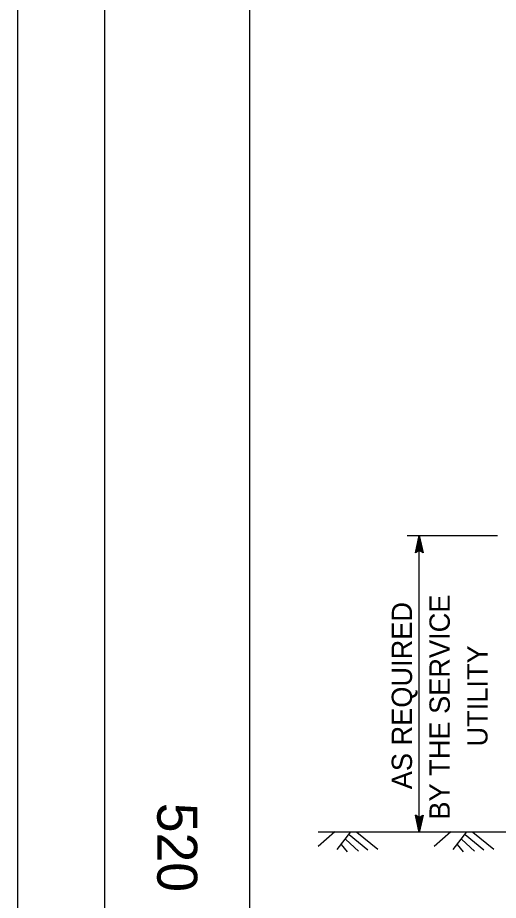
# Model space of a CAD drawing. Extents: x -894 to 866, y -472 to 714.
# Drawn here: x -894 to -728.4, y 105.5 to 409.6 of the extents above; entities that cross this region are included whole.
import ezdxf

# ---------------------------------------------------------------- set-up
doc = ezdxf.new("R2010")
doc.units = 0
for name, color, linetype in [('border_PLOTTING-ELEMENTS', 7, 'Continuous'), ('border_rw_22x34_Cut_Lines', 7, 'Continuous'), ('border_SHEET', 7, 'Continuous'), ('border_WITHIN-BORDER-anno', 7, 'Continuous'), ('es_CELL-anno', 7, 'Continuous'), ('es_CELL-MISC-COMPONENTS', 7, 'Continuous')]:
    doc.layers.add(name, color=color, linetype=linetype)

msp = doc.modelspace()

# ---------------------------------------------------------------- linework, layer by layer
at = {"layer": 'border_PLOTTING-ELEMENTS'}
for points in [[(-894.04, -472.44), (865.96, -472.44), (865.96, 713.56), (-894.04, 713.56)], [(-864.04, 670.56), (835.96, 670.56), (835.96, -429.44), (-864.04, -429.44)]]:
    msp.add_lwpolyline(points, close=True, dxfattribs=at)
at = {"layer": 'border_rw_22x34_Cut_Lines'}
msp.add_lwpolyline([(-864.04, 670.56), (835.96, 670.56), (835.96, -429.44), (-864.04, -429.44)], close=True, dxfattribs=at)
at = {"layer": 'border_SHEET'}
msp.add_line((-814.04, -404.44), (-814.04, 645.56), dxfattribs=at)
at = {"layer": 'es_CELL-anno'}
for p, q in [((-759.83, 231.23), (-728.76, 231.23)), ((-757.04, 225.23), (-755.7, 231.23)), ((-755.7, 128.93), (-755.7, 231.23)), ((-755.7, 231.23), (-755.7, 231.23)), ((-755.7, 231.23), (-754.37, 225.23)), ((-756.69, 225.44), (-755.7, 229.85)), ((-756.33, 225.68), (-755.71, 228.46)), ((-755.71, 228.46), (-755.08, 225.64)), ((-755.7, 229.84), (-754.73, 225.46)), ((-755.7, 226.03), (-757.04, 225.23)), ((-757.04, 225.23), (-757.04, 225.23)), ((-755.98, 225.85), (-755.71, 227.08)), ((-755.71, 227.08), (-755.44, 225.87)), ((-754.37, 225.23), (-755.7, 226.03)), ((-754.37, 225.23), (-754.37, 225.23))]:
    msp.add_line(p, q, dxfattribs=at)
msp.add_lwpolyline([(-754.38, 134.83), (-755.7, 128.93), (-757.01, 134.83), (-756.66, 134.62), (-755.71, 130.3), (-754.73, 134.62), (-755.08, 134.42), (-755.7, 131.65), (-756.31, 134.41), (-755.97, 134.2), (-755.7, 133.01), (-755.43, 134.21), (-755.7, 134.04), (-757.01, 134.83), (-755.7, 134.04)], close=True, dxfattribs=at)
at = {"layer": 'es_CELL-MISC-COMPONENTS'}
for p, q in [((-784.8, 129.13), (-790.5, 124.05)), ((-779.4, 129.09), (-784.1, 123.11)), ((-779.86, 128.19), (-773.42, 122.89)), ((-777.2, 129.06), (-769.99, 123.13)), ((-744.8, 129.13), (-750.5, 124.05)), ((-739.4, 129.09), (-744.1, 123.11)), ((-739.86, 128.19), (-733.42, 122.89)), ((-737.2, 129.06), (-729.99, 123.13)), ((-782.6, 124.82), (-780.54, 122.29)), ((-781.04, 126.54), (-776.64, 122.54)), ((-742.6, 124.82), (-740.54, 122.29)), ((-741.04, 126.54), (-736.64, 122.54))]:
    msp.add_line(p, q, dxfattribs=at)
msp.add_lwpolyline([(-790.5, 129.11), (-41.52, 129.11)], dxfattribs=at)

# ---------------------------------------------------------------- texts
at = {"layer": 'border_WITHIN-BORDER-anno'}
msp.add_text('520', height=13.78, rotation=270, dxfattribs=at).set_placement((-845.95, 139.16))
at = {"layer": 'es_CELL-anno'}
for s, p in [('BY THE SERVICE', (-745.18, 133.35)), ('AS REQUIRED', (-758.18, 143.81)), ('UTILITY', (-732.18, 158.54))]:
    msp.add_text(s, height=7, rotation=90, dxfattribs=at).set_placement(p)

doc.saveas('drawing.dxf')
